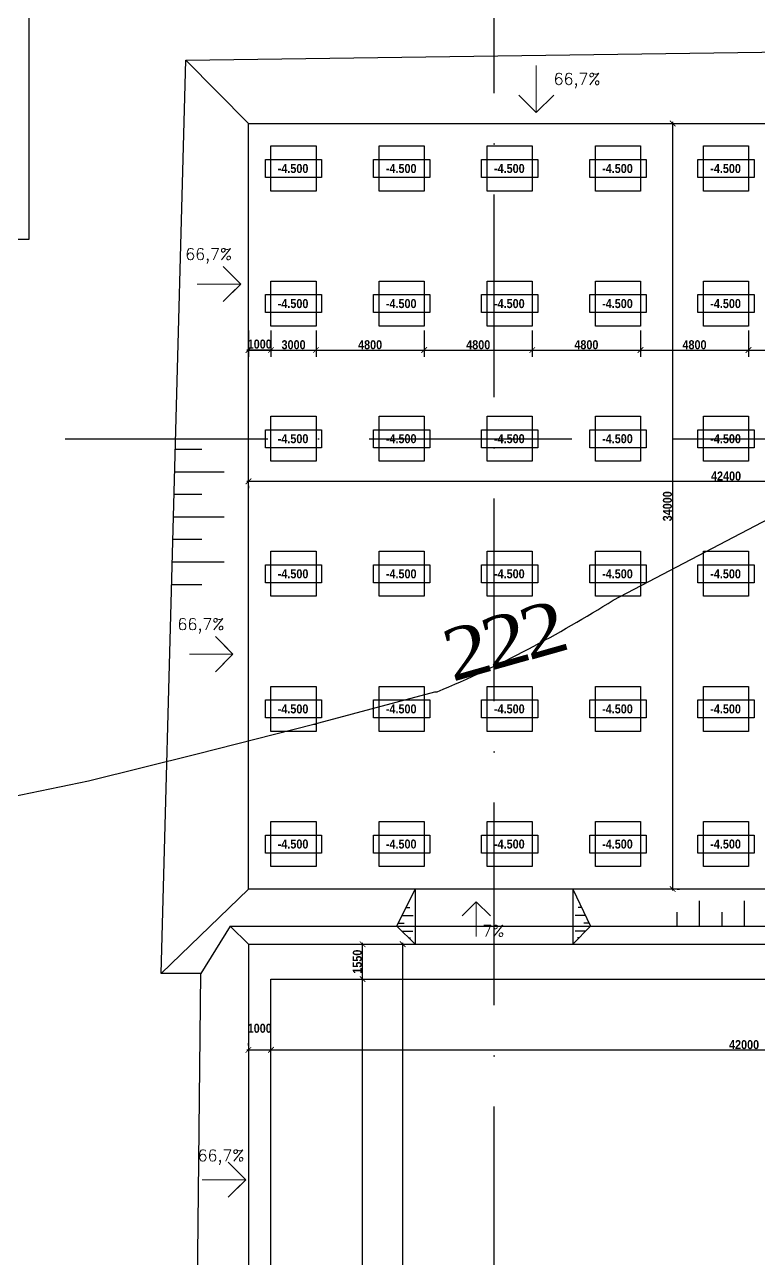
# Model space of a CAD drawing. Header units: millimetres. Extents: x -51 to 2999949, y -1641567 to 415040.
# Drawn here: x 705737 to 738302, y 219285 to 274071 of the extents above; entities that cross this region are included whole.
import ezdxf

# ---------------------------------------------------------------- set-up
doc = ezdxf.new("R2010")
doc.units = ezdxf.units.MM
doc.header["$LTSCALE"] = 75
doc.header["$MEASUREMENT"] = 0
doc.linetypes.add('ACAD_ISO10W100', pattern=[18, 12, -3, 0, -3])
doc.layers.get('0').update_dxf_attribs({"linetype": 'CONTINUOUS'})
for name, color, linetype in [('cesty', 161, 'CONTINUOUS'), ('HRANICE ZEMINY', 200, 'CONTINUOUS'), ('koty situace', 7, 'CONTINUOUS'), ('objekt A patky', 130, 'CONTINUOUS'), ('objekt A+B', 10, 'CONTINUOUS'), ('objekt C', 30, 'CONTINUOUS'), ('objekt C deska', 150, 'CONTINUOUS'), ('svahování', 80, 'CONTINUOUS'), ('TEXT hlouby PPD', 255, 'CONTINUOUS'), ('ŘEZ', 10, 'ACAD_ISO10W100')]:
    doc.layers.add(name, color=color, linetype=linetype)
doc.layers.add('texty', color=255, linetype='CONTINUOUS', lineweight=15)
doc.styles.add('hloubky patek a pasu', font='ariblk.ttf', dxfattribs={"width": 0.75, "height": 400})
doc.styles.add('romans', font='romans.shx')
doc.styles.add('TIMESNEWROMAN', font='times.ttf')
doc.dimstyles.new('koty situace', dxfattribs={"dimscale": 0, "dimtxt": 400, "dimasz": 250, "dimexe": 300, "dimexo": 200, "dimgap": 25, "dimtad": 1, "dimdec": 3, "dimrnd": 5, "dimzin": 12, "dimdsep": 46, "dimtxsty": 'hloubky patek a pasu', "dimblk": 'ARCHTICK', "dimcen": 150, "dimdle": 65, "dimclrd": 256, "dimclre": 256, "dimclrt": 141, "dimadec": 0, "dimazin": 0, "dimtfac": 1, "dimtdec": 3, "dimtmove": 2, "dimatfit": 2, "dimldrblk": 'DOTSMALL', "dimfxl": 100, "dimtolj": 1, "dimtzin": 0, "dimarcsym": 0})

# ---------------------------------------------------------------- blocks, each defined once
blk = doc.blocks.new('*U80')
at = {"layer": 'objekt A patky', "extrusion": (3.35875e-15, -3.39308e-16, -1)}
blk.add_lwpolyline([(1000, 1000), (-1000, 1000), (-1000, -1000), (1000, -1000)], close=True, dxfattribs=at)
blk = doc.blocks.new('*U81')
at = {"layer": 'objekt A patky', "color": 0, "linetype": 'ByBlock', "lineweight": -2, "transparency": 16777216}
for p in [(-38400, 30000), (-33600, 30000), (-28800, 30000), (-24000, 30000), (-19200, 30000), (-14400, 30000), (-9600, 30000), (-4800, 30000), (0, 30000), (-38400, 24000), (-33600, 24000), (-28800, 24000), (-24000, 24000), (-19200, 24000), (-14400, 24000), (-9600, 24000), (-4800, 24000), (0, 24000), (-38400, 18000), (-33600, 18000), (-28800, 18000), (-24000, 18000), (-19200, 18000), (-14400, 18000), (-9600, 18000), (-4800, 18000), (0, 18000), (-38400, 12000), (-33600, 12000), (-28800, 12000), (-24000, 12000), (-19200, 12000), (-14400, 12000), (-9600, 12000), (-4800, 12000), (0, 12000), (-38400, 6000), (-33600, 6000), (-28800, 6000), (-24000, 6000), (-19200, 6000), (-14400, 6000), (-9600, 6000), (-4800, 6000), (0, 6000), (-38400, 0), (-33600, 0), (-28800, 0), (-24000, 0), (-19200, 0), (-14400, 0), (-9600, 0), (-4800, 0), (0, 0)]:
    blk.add_blockref('*U80', p, dxfattribs=at)
blk = doc.blocks.new('_ArchTick')
at = {"color": 0, "linetype": 'ByBlock', "const_width": 0.15}
blk.add_lwpolyline([(-0.5, -0.5), (0.5, 0.5)], dxfattribs=at)
blk = doc.blocks.new('*D162')
at = {"layer": 'koty situace', "lineweight": -2, "transparency": 16777216}
for p, q in [((715670, 260484), (715670, 259323)), ((716670, 260484), (716670, 259323)), ((716735, 259623), (715605, 259623))]:
    blk.add_line(p, q, dxfattribs=at)
at = {"layer": 'koty situace', "lineweight": -2, "transparency": 16777216, "xscale": 250, "yscale": 250, "zscale": 250, "rotation": 180}
blk.add_blockref('_ArchTick', (715670, 259623), dxfattribs=at)
at = {"layer": 'koty situace', "lineweight": -2, "transparency": 16777216, "xscale": 250, "yscale": 250, "zscale": 250}
blk.add_blockref('_ArchTick', (716670, 259623), dxfattribs=at)
at = {"layer": 'koty situace', "color": 141, "transparency": 16777216, "insert": (716170, 259883), "char_height": 400, "attachment_point": 5, "style": 'hloubky patek a pasu'}
blk.add_mtext('\\A1;1000', dxfattribs=at)
blk = doc.blocks.new('_DotSmall')
at = {"color": 0, "linetype": 'ByBlock', "const_width": 0.5}
blk.add_lwpolyline([(-0.0625, 0, 1), (0.0625, 0, 1)], format="xyb", close=True, dxfattribs=at)
blk = doc.blocks.new('*D163')
at = {"layer": 'koty situace', "lineweight": -2, "transparency": 16777216}
for p, q in [((715670, 260484), (715670, 259323)), ((718670, 260484), (718670, 259323)), ((715605, 259623), (718735, 259623))]:
    blk.add_line(p, q, dxfattribs=at)
at = {"layer": 'koty situace', "lineweight": -2, "transparency": 16777216, "xscale": 250, "yscale": 250, "zscale": 250, "rotation": 180}
blk.add_blockref('_ArchTick', (715670, 259623), dxfattribs=at)
at = {"layer": 'koty situace', "lineweight": -2, "transparency": 16777216, "xscale": 250, "yscale": 250, "zscale": 250}
blk.add_blockref('_ArchTick', (718670, 259623), dxfattribs=at)
at = {"layer": 'koty situace', "color": 141, "transparency": 16777216, "insert": (717673, 259855), "char_height": 400, "attachment_point": 5, "style": 'hloubky patek a pasu'}
blk.add_mtext('\\A1;3000', dxfattribs=at)
blk = doc.blocks.new('*D164')
at = {"layer": 'koty situace', "lineweight": -2, "transparency": 16777216}
for p, q in [((718670, 260484), (718670, 259323)), ((723470, 260484), (723470, 259323)), ((718605, 259623), (723535, 259623))]:
    blk.add_line(p, q, dxfattribs=at)
at = {"layer": 'koty situace', "lineweight": -2, "transparency": 16777216, "xscale": 250, "yscale": 250, "zscale": 250, "rotation": 180}
blk.add_blockref('_ArchTick', (718670, 259623), dxfattribs=at)
at = {"layer": 'koty situace', "lineweight": -2, "transparency": 16777216, "xscale": 250, "yscale": 250, "zscale": 250}
blk.add_blockref('_ArchTick', (723470, 259623), dxfattribs=at)
at = {"layer": 'koty situace', "color": 141, "transparency": 16777216, "insert": (721070, 259855), "char_height": 400, "attachment_point": 5, "style": 'hloubky patek a pasu'}
blk.add_mtext('\\A1;4800', dxfattribs=at)
blk = doc.blocks.new('*D165')
at = {"layer": 'koty situace', "lineweight": -2, "transparency": 16777216}
for p, q in [((723470, 260484), (723470, 259323)), ((728270, 260484), (728270, 259323)), ((723405, 259623), (728335, 259623))]:
    blk.add_line(p, q, dxfattribs=at)
at = {"layer": 'koty situace', "lineweight": -2, "transparency": 16777216, "xscale": 250, "yscale": 250, "zscale": 250, "rotation": 180}
blk.add_blockref('_ArchTick', (723470, 259623), dxfattribs=at)
at = {"layer": 'koty situace', "lineweight": -2, "transparency": 16777216, "xscale": 250, "yscale": 250, "zscale": 250}
blk.add_blockref('_ArchTick', (728270, 259623), dxfattribs=at)
at = {"layer": 'koty situace', "color": 141, "transparency": 16777216, "insert": (725870, 259855), "char_height": 400, "attachment_point": 5, "style": 'hloubky patek a pasu'}
blk.add_mtext('\\A1;4800', dxfattribs=at)
blk = doc.blocks.new('*D166')
at = {"layer": 'koty situace', "lineweight": -2, "transparency": 16777216}
for p, q in [((728270, 260484), (728270, 259323)), ((733070, 260484), (733070, 259323)), ((728205, 259623), (733135, 259623))]:
    blk.add_line(p, q, dxfattribs=at)
at = {"layer": 'koty situace', "lineweight": -2, "transparency": 16777216, "xscale": 250, "yscale": 250, "zscale": 250, "rotation": 180}
blk.add_blockref('_ArchTick', (728270, 259623), dxfattribs=at)
at = {"layer": 'koty situace', "lineweight": -2, "transparency": 16777216, "xscale": 250, "yscale": 250, "zscale": 250}
blk.add_blockref('_ArchTick', (733070, 259623), dxfattribs=at)
at = {"layer": 'koty situace', "color": 141, "transparency": 16777216, "insert": (730670, 259855), "char_height": 400, "attachment_point": 5, "style": 'hloubky patek a pasu'}
blk.add_mtext('\\A1;4800', dxfattribs=at)
blk = doc.blocks.new('*D167')
at = {"layer": 'koty situace', "lineweight": -2, "transparency": 16777216}
for p, q in [((733070, 260484), (733070, 259323)), ((737870, 260484), (737870, 259323)), ((733005, 259623), (737935, 259623))]:
    blk.add_line(p, q, dxfattribs=at)
at = {"layer": 'koty situace', "lineweight": -2, "transparency": 16777216, "xscale": 250, "yscale": 250, "zscale": 250, "rotation": 180}
blk.add_blockref('_ArchTick', (733070, 259623), dxfattribs=at)
at = {"layer": 'koty situace', "lineweight": -2, "transparency": 16777216, "xscale": 250, "yscale": 250, "zscale": 250}
blk.add_blockref('_ArchTick', (737870, 259623), dxfattribs=at)
at = {"layer": 'koty situace', "color": 141, "transparency": 16777216, "insert": (735470, 259855), "char_height": 400, "attachment_point": 5, "style": 'hloubky patek a pasu'}
blk.add_mtext('\\A1;4800', dxfattribs=at)
blk = doc.blocks.new('*D168')
at = {"layer": 'koty situace', "lineweight": -2, "transparency": 16777216}
for p, q in [((737870, 260484), (737870, 259323)), ((742670, 260484), (742670, 259323)), ((737805, 259623), (742735, 259623))]:
    blk.add_line(p, q, dxfattribs=at)
at = {"layer": 'koty situace', "lineweight": -2, "transparency": 16777216, "xscale": 250, "yscale": 250, "zscale": 250, "rotation": 180}
blk.add_blockref('_ArchTick', (737870, 259623), dxfattribs=at)
at = {"layer": 'koty situace', "lineweight": -2, "transparency": 16777216, "xscale": 250, "yscale": 250, "zscale": 250}
blk.add_blockref('_ArchTick', (742670, 259623), dxfattribs=at)
at = {"layer": 'koty situace', "color": 141, "transparency": 16777216, "insert": (740270, 259855), "char_height": 400, "attachment_point": 5, "style": 'hloubky patek a pasu'}
blk.add_mtext('\\A1;4800', dxfattribs=at)
blk = doc.blocks.new('*D185')
at = {"layer": 'koty situace', "lineweight": -2, "transparency": 16777216}
for p, q in [((720735, 201619), (720735, 231749)), ((720867, 231684), (721035, 231684)), ((720935, 201684), (721035, 201684))]:
    blk.add_line(p, q, dxfattribs=at)
at = {"layer": 'koty situace', "lineweight": -2, "transparency": 16777216, "xscale": 250, "yscale": 250, "zscale": 250}
for p, rotation in [((720735, 231684), 90), ((720735, 201684), 270)]:
    blk.add_blockref('_ArchTick', p, dxfattribs=dict(at, rotation=rotation))
at = {"layer": 'koty situace', "color": 141, "transparency": 16777216, "insert": (720504, 216684), "char_height": 400, "attachment_point": 5, "rotation": 90, "style": 'hloubky patek a pasu'}
blk.add_mtext('\\A1;30000', dxfattribs=at)
blk = doc.blocks.new('*D186')
at = {"layer": 'koty situace', "lineweight": -2, "transparency": 16777216}
for p, q in [((720735, 231619), (720735, 233299)), ((720935, 233234), (721035, 233234)), ((720867, 231684), (721035, 231684))]:
    blk.add_line(p, q, dxfattribs=at)
at = {"layer": 'koty situace', "lineweight": -2, "transparency": 16777216, "xscale": 250, "yscale": 250, "zscale": 250}
for p, rotation in [((720735, 233234), 90), ((720735, 231684), 270)]:
    blk.add_blockref('_ArchTick', p, dxfattribs=dict(at, rotation=rotation))
at = {"layer": 'koty situace', "color": 141, "transparency": 16777216, "insert": (720504, 232459), "char_height": 400, "attachment_point": 5, "rotation": 90, "style": 'hloubky patek a pasu'}
blk.add_mtext('\\A1;1550', dxfattribs=at)
blk = doc.blocks.new('*D187')
at = {"layer": 'koty situace', "lineweight": -2, "transparency": 16777216}
for p, q in [((722483, 233234), (722814, 233234)), ((722514, 233299), (722514, 200619)), ((722483, 200684), (722814, 200684))]:
    blk.add_line(p, q, dxfattribs=at)
at = {"layer": 'koty situace', "lineweight": -2, "transparency": 16777216, "xscale": 250, "yscale": 250, "zscale": 250}
for p, rotation in [((722514, 233234), 90), ((722514, 200684), 270)]:
    blk.add_blockref('_ArchTick', p, dxfattribs=dict(at, rotation=rotation))
at = {"layer": 'koty situace', "color": 141, "transparency": 16777216, "insert": (722282, 216959), "char_height": 400, "attachment_point": 5, "rotation": 90, "style": 'hloubky patek a pasu'}
blk.add_mtext('\\A1;32550', dxfattribs=at)
blk = doc.blocks.new('*D188')
at = {"layer": 'koty situace', "lineweight": -2, "transparency": 16777216}
for p, q in [((715605, 228541), (716735, 228541)), ((715670, 228741), (715670, 228841)), ((716670, 228741), (716670, 228841))]:
    blk.add_line(p, q, dxfattribs=at)
at = {"layer": 'koty situace', "lineweight": -2, "transparency": 16777216, "xscale": 250, "yscale": 250, "zscale": 250, "rotation": 180}
blk.add_blockref('_ArchTick', (715670, 228541), dxfattribs=at)
at = {"layer": 'koty situace', "lineweight": -2, "transparency": 16777216, "xscale": 250, "yscale": 250, "zscale": 250}
blk.add_blockref('_ArchTick', (716670, 228541), dxfattribs=at)
at = {"layer": 'koty situace', "color": 141, "transparency": 16777216, "insert": (716170, 229499), "char_height": 400, "attachment_point": 5, "style": 'hloubky patek a pasu'}
blk.add_mtext('\\A1;1000', dxfattribs=at)
blk = doc.blocks.new('*D189')
at = {"layer": 'koty situace', "lineweight": -2, "transparency": 16777216}
for p, q in [((758670, 229235), (758670, 228241)), ((716605, 228541), (758735, 228541)), ((716670, 228741), (716670, 228841))]:
    blk.add_line(p, q, dxfattribs=at)
at = {"layer": 'koty situace', "lineweight": -2, "transparency": 16777216, "xscale": 250, "yscale": 250, "zscale": 250, "rotation": 180}
blk.add_blockref('_ArchTick', (716670, 228541), dxfattribs=at)
at = {"layer": 'koty situace', "lineweight": -2, "transparency": 16777216, "xscale": 250, "yscale": 250, "zscale": 250}
blk.add_blockref('_ArchTick', (758670, 228541), dxfattribs=at)
at = {"layer": 'koty situace', "color": 141, "transparency": 16777216, "insert": (737670, 228773), "char_height": 400, "attachment_point": 5, "style": 'hloubky patek a pasu'}
blk.add_mtext('\\A1;42000', dxfattribs=at)
blk = doc.blocks.new('*D191')
at = {"layer": 'koty situace', "lineweight": -2, "transparency": 16777216}
for p, q in [((715605, 253793), (758135, 253793)), ((715670, 253593), (715670, 253493)), ((758070, 253593), (758070, 253493))]:
    blk.add_line(p, q, dxfattribs=at)
at = {"layer": 'koty situace', "lineweight": -2, "transparency": 16777216, "xscale": 250, "yscale": 250, "zscale": 250}
for p, rotation in [((715670, 253793), 180.0000000033351), ((758070, 253793), 3.335053305670289e-09)]:
    blk.add_blockref('_ArchTick', p, dxfattribs=dict(at, rotation=rotation))
at = {"layer": 'koty situace', "color": 141, "transparency": 16777216, "insert": (736870, 254025), "char_height": 400, "attachment_point": 5, "rotation": 0, "style": 'hloubky patek a pasu'}
blk.add_mtext('\\A1;42400', dxfattribs=at)
blk = doc.blocks.new('*D194')
at = {"layer": 'koty situace', "lineweight": -2, "transparency": 16777216}
for p, q in [((734500, 269749), (734500, 235619)), ((734700, 269684), (734800, 269684)), ((734700, 235684), (734800, 235684))]:
    blk.add_line(p, q, dxfattribs=at)
at = {"layer": 'koty situace', "lineweight": -2, "transparency": 16777216, "xscale": 250, "yscale": 250, "zscale": 250}
for p, rotation in [((734500, 269684), 90), ((734500, 235684), 270)]:
    blk.add_blockref('_ArchTick', p, dxfattribs=dict(at, rotation=rotation))
at = {"layer": 'koty situace', "color": 141, "transparency": 16777216, "insert": (734269, 252684), "char_height": 400, "attachment_point": 5, "rotation": 90, "style": 'hloubky patek a pasu'}
blk.add_mtext('\\A1;34000', dxfattribs=at)

msp = doc.modelspace()

# ---------------------------------------------------------------- linework, layer by layer
for points in [[(647764.3607, 264532.3872), (647764.3607, 284515.909), (705914.6166, 284515.909), (705914.6166, 264532.3872), (675797.873, 264532.3872), (675797.873, 284515.909), (675797.873, 264532.3872), (647764.3607, 264532.3872), (647867.2383, 264532.3872)], [(731864.9041, 248509.5596), (738783.2602, 252135.9228), (745598.7582, 255968.0281), (752079.899, 260134.4646), (758458.1687, 264532.3872), (764630.6832, 269136.052), (770571.7376, 273971.2029), (776384.1901, 279140.6848), (776487.0612, 279140.6848)], [(718568.2784, 243005.7465), (723943.5025, 244445.9942), (724046.3736, 244445.9942)], [(647764.3607, 224462.4724), (654142.6304, 226880.0348), (660057.954, 228963.2661), (665664.6577, 230840.7421), (670834.1397, 232486.732), (675669.2776, 233798.3908), (680067.2001, 235007.1785), (684156.4898, 235881.6352), (687885.7175, 236421.7346), (691512.0742, 236987.5257), (695369.8973, 237733.3673), (699536.3469, 238504.9529), (703831.3918, 239507.9722), (708563.6455, 240485.3), (713398.7964, 241694.0877), (718568.2784, 243005.7465), (718671.1495, 243005.7465)]]:
    msp.add_lwpolyline(points)
msp.add_open_spline([(724046.3736, 244445.9942), (726855.9695, 245597.097), (729416.5218, 246997.2433), (731864.9041, 248509.5596)], degree=3)
at = {"layer": 'cesty'}
for p, q in [((722262.7267, 234041.3508), (723069.7798, 235684.2977)), ((723069.7798, 235684.2977), (723069.7798, 233234.2977)), ((730069.7798, 235684.2977), (730069.7798, 233234.2977)), ((730069.7798, 235684.2977), (730848.9011, 234041.3508)), ((723069.7798, 233234.2977), (722262.7267, 234041.3508)), ((730069.7798, 233234.2977), (730848.9011, 234041.3508))]:
    msp.add_line(p, q, dxfattribs=at)
at = {"layer": 'HRANICE ZEMINY', "linetype": 'ByBlock', "lineweight": 20, "ltscale": 5}
for p, q in [((728445.0973, 272256.7886), (728445.0973, 270166.7886)), ((728445.0973, 270166.7886), (727665.0973, 270946.7886)), ((728445.0973, 270166.7886), (729225.0973, 270946.7886)), ((715325.9707, 262551.6857), (714545.9707, 263331.6857)), ((715325.9707, 262551.6857), (714875.9707, 263001.6857)), ((713395.9707, 262551.6857), (715325.9707, 262551.6857)), ((713675.9707, 262551.6857), (715325.9707, 262551.6857)), ((715325.9707, 262551.6857), (714545.9707, 261771.6857)), ((715325.9707, 262551.6857), (714875.9707, 262101.6857)), ((714981.8249, 246117.2849), (714201.8249, 246897.2849)), ((714981.8249, 246117.2849), (714531.8249, 246567.2849)), ((713051.8249, 246117.2849), (714981.8249, 246117.2849)), ((713331.8249, 246117.2849), (714981.8249, 246117.2849)), ((714981.8249, 246117.2849), (714201.8249, 245337.2849)), ((714981.8249, 246117.2849), (714531.8249, 245667.2849)), ((725783.3945, 235117.0151), (725158.7926, 234492.4133)), ((725783.3945, 233571.5259), (725783.3945, 235117.0151)), ((725783.3945, 235117.0151), (726407.9963, 234492.4133)), ((715548.0861, 222774.0504), (714768.0861, 223554.0504)), ((715548.0861, 222774.0504), (715098.0861, 223224.0504)), ((713618.0861, 222774.0504), (715548.0861, 222774.0504)), ((713898.0861, 222774.0504), (715548.0861, 222774.0504)), ((715548.0861, 222774.0504), (714768.0861, 221994.0504)), ((715548.0861, 222774.0504), (715098.0861, 222324.0504))]:
    msp.add_line(p, q, dxfattribs=at)
at = {"layer": 'objekt A+B'}
for p, q in [((712896.208, 272494.6339), (791498.657, 273605.3723)), ((711800.0449, 231938.1863), (712896.208, 272494.6339)), ((712896.208, 272494.6339), (715669.7798, 269684.2977)), ((715669.7798, 269684.2977), (787669.7798, 269684.2977)), ((715669.7798, 235684.2977), (715669.7798, 269684.2977)), ((715669.7798, 235684.2977), (711800.0449, 231938.1863)), ((758069.7798, 235684.2977), (715669.7798, 235684.2977)), ((713562.1238, 231927.9986), (711800.0449, 231938.1863))]:
    msp.add_line(p, q, dxfattribs=at)
at = {"layer": 'objekt C'}
for p, q in [((714862.7267, 234041.3508), (713562.1238, 231927.9986)), ((715669.7798, 233234.2977), (714862.7267, 234041.3508)), ((714862.7267, 234041.3508), (759744.7083, 234041.3508)), ((715669.7798, 233234.2977), (715669.7798, 200684.2977)), ((715669.7798, 233234.2977), (759669.7798, 233234.2977)), ((713206.4049, 198294.1441), (713562.1238, 231927.9986))]:
    msp.add_line(p, q, dxfattribs=at)
at = {"layer": 'objekt C deska', "extrusion": (1.93959e-16, -3.39308e-16, -1)}
for p, q in [((716669.7798, 231684.2977), (758669.7798, 231684.2977)), ((716669.7798, 201684.2977), (716669.7798, 231684.2977))]:
    msp.add_line(p, q, dxfattribs=at)
at = {"layer": 'svahování'}
for p, q in [((712429.2107, 255216.4101), (713598.1265, 255216.4101)), ((712402.1826, 254216.4101), (714598.1265, 254216.4101)), ((712375.1545, 253216.4101), (713598.1265, 253216.4101)), ((712348.1265, 252216.4101), (714598.1265, 252216.4101)), ((712348.1265, 251216.4101), (713598.1265, 251216.4101)), ((712294.0703, 250216.4101), (714598.1265, 250216.4101)), ((712267.0422, 249216.4101), (713598.1265, 249216.4101)), ((735692.883, 234037.8604), (735692.883, 235162.8604)), ((737692.883, 234037.8604), (737692.883, 235162.8604)), ((722494.2318, 234512.6339), (722974.3306, 234512.6339)), ((722666.2533, 234862.8242), (722840.027, 234862.8242)), ((730625.4084, 234512.6339), (730165.2291, 234512.6339)), ((730459.3405, 234862.8242), (730299.5327, 234862.8242)), ((734692.883, 234037.8604), (734692.883, 234662.8604)), ((736692.883, 234037.8604), (736692.883, 234662.8604)), ((722325.8146, 234169.781), (722577.1723, 234169.781)), ((730787.9967, 234169.781), (730562.3874, 234169.781)), ((722483.8852, 233820.1923), (722961.921, 233820.1923)), ((722781.0239, 233523.0536), (722857.9501, 233523.0536)), ((730635.3969, 233820.1923), (730177.6387, 233820.1923)), ((730348.542, 233523.0536), (730281.6096, 233523.0536))]:
    msp.add_line(p, q, dxfattribs=at)
at = {"layer": 'TEXT hlouby PPD'}
for points in [[(716419.7798, 268084.2977), (718919.7798, 268084.2977), (718919.7798, 267284.2977), (716419.7798, 267284.2977)], [(721219.7798, 268084.2977), (723719.7798, 268084.2977), (723719.7798, 267284.2977), (721219.7798, 267284.2977)], [(726019.7798, 268084.2977), (728519.7798, 268084.2977), (728519.7798, 267284.2977), (726019.7798, 267284.2977)], [(730819.7798, 268084.2977), (733319.7798, 268084.2977), (733319.7798, 267284.2977), (730819.7798, 267284.2977)], [(735619.7798, 268084.2977), (738119.7798, 268084.2977), (738119.7798, 267284.2977), (735619.7798, 267284.2977)], [(716419.7798, 262084.2977), (718919.7798, 262084.2977), (718919.7798, 261284.2977), (716419.7798, 261284.2977)], [(721219.7798, 262084.2977), (723719.7798, 262084.2977), (723719.7798, 261284.2977), (721219.7798, 261284.2977)], [(726019.7798, 262084.2977), (728519.7798, 262084.2977), (728519.7798, 261284.2977), (726019.7798, 261284.2977)], [(730819.7798, 262084.2977), (733319.7798, 262084.2977), (733319.7798, 261284.2977), (730819.7798, 261284.2977)], [(735619.7798, 262084.2977), (738119.7798, 262084.2977), (738119.7798, 261284.2977), (735619.7798, 261284.2977)], [(716419.7798, 256084.2977), (718919.7798, 256084.2977), (718919.7798, 255284.2977), (716419.7798, 255284.2977)], [(721219.7798, 256084.2977), (723719.7798, 256084.2977), (723719.7798, 255284.2977), (721219.7798, 255284.2977)], [(726019.7798, 256084.2977), (728519.7798, 256084.2977), (728519.7798, 255284.2977), (726019.7798, 255284.2977)], [(730819.7798, 256084.2977), (733319.7798, 256084.2977), (733319.7798, 255284.2977), (730819.7798, 255284.2977)], [(735619.7798, 256084.2977), (738119.7798, 256084.2977), (738119.7798, 255284.2977), (735619.7798, 255284.2977)], [(716419.7798, 250084.2977), (718919.7798, 250084.2977), (718919.7798, 249284.2977), (716419.7798, 249284.2977)], [(721219.7798, 250084.2977), (723719.7798, 250084.2977), (723719.7798, 249284.2977), (721219.7798, 249284.2977)], [(726019.7798, 250084.2977), (728519.7798, 250084.2977), (728519.7798, 249284.2977), (726019.7798, 249284.2977)], [(730819.7798, 250084.2977), (733319.7798, 250084.2977), (733319.7798, 249284.2977), (730819.7798, 249284.2977)], [(735619.7798, 250084.2977), (738119.7798, 250084.2977), (738119.7798, 249284.2977), (735619.7798, 249284.2977)], [(716419.7798, 244084.2977), (718919.7798, 244084.2977), (718919.7798, 243284.2977), (716419.7798, 243284.2977)], [(721219.7798, 244084.2977), (723719.7798, 244084.2977), (723719.7798, 243284.2977), (721219.7798, 243284.2977)], [(726019.7798, 244084.2977), (728519.7798, 244084.2977), (728519.7798, 243284.2977), (726019.7798, 243284.2977)], [(730819.7798, 244084.2977), (733319.7798, 244084.2977), (733319.7798, 243284.2977), (730819.7798, 243284.2977)], [(735619.7798, 244084.2977), (738119.7798, 244084.2977), (738119.7798, 243284.2977), (735619.7798, 243284.2977)], [(716419.7798, 238084.2977), (718919.7798, 238084.2977), (718919.7798, 237284.2977), (716419.7798, 237284.2977)], [(721219.7798, 238084.2977), (723719.7798, 238084.2977), (723719.7798, 237284.2977), (721219.7798, 237284.2977)], [(726019.7798, 238084.2977), (728519.7798, 238084.2977), (728519.7798, 237284.2977), (726019.7798, 237284.2977)], [(730819.7798, 238084.2977), (733319.7798, 238084.2977), (733319.7798, 237284.2977), (730819.7798, 237284.2977)], [(735619.7798, 238084.2977), (738119.7798, 238084.2977), (738119.7798, 237284.2977), (735619.7798, 237284.2977)]]:
    msp.add_lwpolyline(points, close=True, dxfattribs=at)
at = {"layer": 'ŘEZ', "ltscale": 10}
for p, q in [((726569.7798, 190034.0643), (726569.7798, 280679.6002)), ((707531.0495, 255684.2977), (759044.7798, 255684.2977))]:
    msp.add_line(p, q, dxfattribs=at)

# ---------------------------------------------------------------- block references
at = {"layer": 'objekt A patky'}
msp.add_blockref('*U81', (756069.7798, 237684.2977), dxfattribs=at)

# ---------------------------------------------------------------- texts
at = {"char_height": 2289.83564, "width": 3047.345227, "attachment_point": 7, "rotation": 15.80019522, "style": 'TIMESNEWROMAN'}
for insert in [(728109.4419, 245835.3296), (726412.0426, 245372.5143), (724714.7218, 244883.7981)]:
    msp.add_mtext('\\W1.16;2', dxfattribs=dict(at, insert=insert))
at = {"layer": 'TEXT hlouby PPD', "char_height": 400, "attachment_point": 1, "style": 'hloubky patek a pasu'}
for insert in [(716969.7798, 267884.2977), (721769.7798, 267884.2977), (726569.7798, 267884.2977), (731369.7798, 267884.2977), (736169.7798, 267884.2977), (716969.7798, 261884.2977), (721769.7798, 261884.2977), (726569.7798, 261884.2977), (731369.7798, 261884.2977), (736169.7798, 261884.2977), (716969.7798, 255884.2977), (721769.7798, 255884.2977), (726569.7798, 255884.2977), (731369.7798, 255884.2977), (736169.7798, 255884.2977), (716969.7798, 249884.2977), (721769.7798, 249884.2977), (726569.7798, 249884.2977), (731369.7798, 249884.2977), (736169.7798, 249884.2977), (716969.7798, 243884.2977), (721769.7798, 243884.2977), (726569.7798, 243884.2977), (731369.7798, 243884.2977), (736169.7798, 243884.2977), (716969.7798, 237884.2977), (721769.7798, 237884.2977), (726569.7798, 237884.2977), (731369.7798, 237884.2977), (736169.7798, 237884.2977)]:
    msp.add_mtext_dynamic_manual_height_columns('-4.500', width=1520.658085, gutter_width=2000, heights=[0], dxfattribs=dict(at, insert=insert))
at = {"layer": 'texty', "ltscale": 20, "extrusion": (1.93959e-16, -3.39308e-16, -1), "style": 'romans', "text_generation_flag": 2}
for s, p in [('66,7%%%', (-729215.1599, 271406.7886)), ('66,7%%%', (-712864.0995, 263623.6196)), ('66,7%%%', (-712519.9536, 247189.2188)), ('7%%%', (-726050.7828, 233571.5259)), ('66,7%%%', (-713411.6253, 223595.4445))]:
    msp.add_text(s, height=514.89696, dxfattribs=at).set_placement(p)

# ---------------------------------------------------------------- dimensions: what is measured, and where the dimension line sits
at = {"layer": 'koty situace'}
for base, p1, p2, angle, picture, middle in [((734500.3816, 235684.2977), (734500.3816, 269684.2977), (734500.3816, 235684.2977), 90, '*D194', (734268.5603, 252684.2977)), ((758069.7798, 253792.9222), (715669.7798, 253792.9222), (758069.7798, 253792.9222), 180, '*D191', (736869.7798, 254024.7434)), ((720735.3432, 233234.2977), (720666.6639, 231684.2977), (720735.3432, 233234.2977), 90, '*D186', (720503.5219, 232459.2977)), ((722513.5147, 200684.2977), (722282.7364, 233234.2977), (722282.7364, 200684.2977), 90, '*D187', (722281.6934, 216959.2977)), ((720735.3432, 231684.2977), (720735.3432, 201684.2977), (720666.6639, 231684.2977), 90, '*D185', (720503.5219, 216684.2977))]:
    dim = msp.add_linear_dim(base=base, p1=p1, p2=p2, angle=angle, dimstyle='koty situace', override={"dimscale": 1}, dxfattribs=at)
    dim.commit()
    dim.dimension.update_dxf_attribs({"geometry": picture, "text_midpoint": middle})
for base, p1, p2, picture, middle in [((715669.7798, 259623.0024), (716669.7798, 260684.2977), (715669.7798, 260684.2977), '*D162', (716169.7798, 259883.007)), ((718669.7798, 259623.0024), (715669.7798, 260684.2977), (718669.7798, 260684.2977), '*D163', (717672.9028, 259854.8237))]:
    dim = msp.add_linear_dim(base=base, p1=p1, p2=p2, dimstyle='koty situace', override={"dimscale": 1}, dxfattribs=at)
    dim.commit()
    dim.dimension.update_dxf_attribs({"geometry": picture, "text_midpoint": middle, "dimtype": 160})
for base, p1, p2, picture, middle in [((723469.7798, 259623.0024), (718669.7798, 260684.2977), (723469.7798, 260684.2977), '*D164', (721069.7798, 259854.8237)), ((728269.7798, 259623.0024), (723469.7798, 260684.2977), (728269.7798, 260684.2977), '*D165', (725869.7798, 259854.8237)), ((733069.7798, 259623.0024), (728269.7798, 260684.2977), (733069.7798, 260684.2977), '*D166', (730669.7798, 259854.8237)), ((737869.7798, 259623.0024), (733069.7798, 260684.2977), (737869.7798, 260684.2977), '*D167', (735469.7798, 259854.8237)), ((742669.7798, 259623.0024), (737869.7798, 260684.2977), (742669.7798, 260684.2977), '*D168', (740269.7798, 259854.8237)), ((716669.7798, 228541.3391), (715669.7798, 228541.3391), (716669.7798, 228541.3391), '*D188', (716169.7798, 229499.3029)), ((758669.7798, 228541.3391), (716669.7798, 228541.3391), (758669.7798, 229434.9714), '*D189', (737669.7798, 228773.1604))]:
    dim = msp.add_linear_dim(base=base, p1=p1, p2=p2, dimstyle='koty situace', override={"dimscale": 1}, dxfattribs=at)
    dim.commit()
    dim.dimension.update_dxf_attribs({"geometry": picture, "text_midpoint": middle})

doc.saveas('drawing.dxf')
